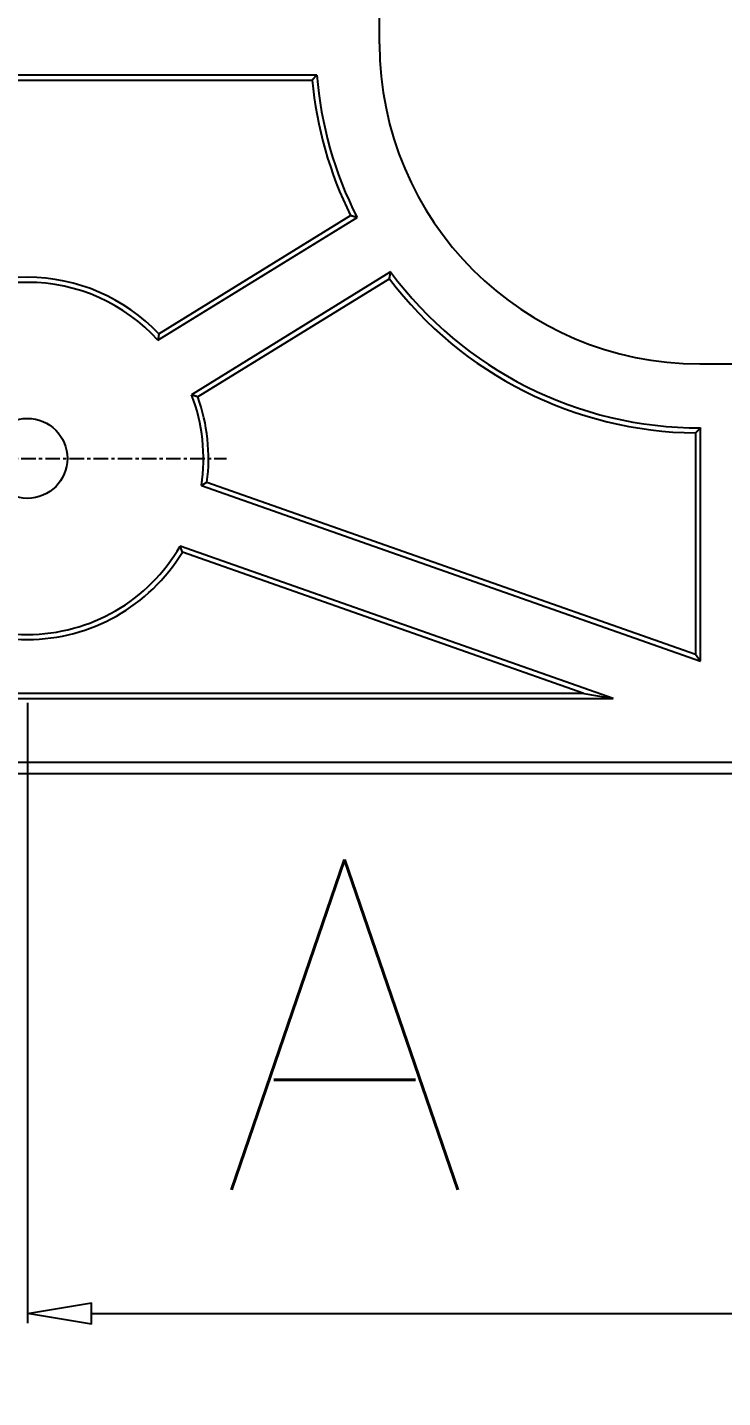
# Model space of a CAD drawing. Extents: x -268 to 907, y 393 to 1224.
# Drawn here: x 249.66 to 271.38, y 615.7 to 658.51 of the extents above; entities that cross this region are included whole.
import ezdxf

# ---------------------------------------------------------------- set-up
doc = ezdxf.new("R2010")
doc.units = 0
doc.header["$LTSCALE"] = 1.21
doc.header["$MEASUREMENT"] = 0
doc.linetypes.add('CENTER', pattern=[0.6, 0.375, -0.075, 0.075, -0.075])
doc.layers.get('0').update_dxf_attribs({"linetype": 'CONTINUOUS'})
doc.layers.get('DEFPOINTS').update_dxf_attribs({"linetype": 'CONTINUOUS'})
doc.layers.add('DIM', color=82, linetype='CONTINUOUS')
doc.styles.get("Standard").update_dxf_attribs({"font": 'txt', "bigfont": 'gbcbig.shx'})
doc.styles.add('TXT', font='txt.shx', dxfattribs={"bigfont": 'gbcbig.shx'})
doc.dimstyles.new('Y3', dxfattribs={"dimtxt": 3, "dimasz": 2, "dimexe": 0.3, "dimexo": 0.3, "dimgap": 0.66, "dimtad": 0, "dimdec": 4, "dimdsep": 46, "dimtxsty": 'Standard', "dimcen": 0, "dimclrd": 3, "dimclre": 3, "dimadec": 0, "dimazin": 0, "dimtfac": 1, "dimtdec": 4, "dimtofl": 0, "dimtmove": 2, "dimatfit": 3, "dimfxl": 0, "dimtolj": 1, "dimarcsym": 0})

# ---------------------------------------------------------------- blocks, each defined once
blk = doc.blocks.new('_CLOSEDBLANK')
at = {"color": 0, "linetype": 'ByBlock'}
for p, q in [((-1, 0.167), (0, 0)), ((-1, 0.167), (-1, -0.167)), ((0, 0), (-1, -0.167))]:
    blk.add_line(p, q, dxfattribs=at)
blk = doc.blocks.new('*D58')
at = {"layer": 'DEFPOINTS', "color": 0}
for p in [(332.664, 638.822), (249.664, 637.705), (249.664, 618.329)]:
    blk.add_point(p, dxfattribs=at)
at = {"layer": 'DIM', "color": 3, "lineweight": -2}
for p, q in [((332.664, 638.522), (332.664, 618.029)), ((249.664, 637.405), (249.664, 618.029)), ((251.664, 618.329), (287.171, 618.329)), ((330.664, 618.329), (295.157, 618.329))]:
    blk.add_line(p, q, dxfattribs=at)
at = {"layer": 'DIM', "color": 3, "lineweight": -2, "xscale": 2, "yscale": 2, "zscale": 2, "rotation": 180}
blk.add_blockref('_CLOSEDBLANK', (249.664, 618.329), dxfattribs=at)
at = {"layer": 'DIM', "color": 3, "lineweight": -2, "xscale": 2, "yscale": 2, "zscale": 2}
blk.add_blockref('_CLOSEDBLANK', (332.664, 618.329), dxfattribs=at)
at = {"layer": 'DIM', "color": 0, "insert": (291.164, 618.329), "char_height": 4, "attachment_point": 5, "style": 'TXT'}
blk.add_mtext('\\A1;83', dxfattribs=at)

msp = doc.modelspace()

# ---------------------------------------------------------------- linework, layer by layer
at = {"color": 7, "linetype": 'Continuous'}
for p, q in [((260.66401, 657.99808), (260.66401, 806.04504)), ((258.70381, 657.02156), (240.62421, 657.02156)), ((240.76826, 656.86434), (258.55977, 656.86434)), ((253.74215, 648.73541), (259.96117, 652.57137)), ((253.76963, 648.93709), (259.75627, 652.62972)), ((261.01113, 650.86914), (254.7921, 647.03318)), ((260.97131, 650.65986), (254.98467, 646.96723)), ((270.66401, 647.99808), (322.71334, 647.99808)), ((270.68868, 638.70981), (270.68868, 645.99811)), ((270.53145, 645.84158), (270.53145, 638.93178)), ((255.27186, 644.29924), (270.53145, 638.93178)), ((255.09774, 644.19382), (270.68868, 638.70981)), ((267.96471, 637.54783), (254.43411, 642.30713)), ((267.0439, 637.70506), (254.50389, 642.11592)), ((270.53145, 638.93178), (270.68868, 638.70981)), ((231.36332, 637.54783), (267.96471, 637.54783)), ((267.0439, 637.70506), (232.28413, 637.70506)), ((267.0439, 637.70506), (267.96471, 637.54783)), ((345.16414, 635.54728), (154.16389, 635.54728)), ((153.81469, 635.19808), (345.51334, 635.19808))]:
    msp.add_line(p, q, dxfattribs=at)
at = {"color": 1, "linetype": 'CENTER'}
msp.add_line((243.44107, 645.04504), (255.88696, 645.04504), dxfattribs=at)
at = {"color": 7}
for points in [[(258.56, 656.864, 0), (258.561, 656.865, 0), (258.561, 656.866, 0), (258.562, 656.867, 0), (258.563, 656.868, 0), (258.564, 656.868, 0), (258.564, 656.869, 0), (258.565, 656.87, 0), (258.566, 656.871, 0), (258.567, 656.872, 0), (258.567, 656.873, 0), (258.568, 656.873, 0), (258.569, 656.874, 0), (258.57, 656.875, 0), (258.57, 656.876, 0), (258.571, 656.877, 0), (258.572, 656.878, 0), (258.573, 656.878, 0), (258.573, 656.879, 0), (258.574, 656.88, 0), (258.575, 656.881, 0), (258.576, 656.882, 0), (258.576, 656.882, 0), (258.577, 656.883, 0), (258.578, 656.884, 0), (258.579, 656.885, 0), (258.579, 656.886, 0), (258.58, 656.887, 0), (258.581, 656.887, 0), (258.582, 656.888, 0), (258.582, 656.889, 0), (258.583, 656.89, 0), (258.584, 656.891, 0), (258.585, 656.892, 0), (258.585, 656.892, 0), (258.586, 656.893, 0), (258.587, 656.894, 0), (258.588, 656.895, 0), (258.588, 656.896, 0), (258.589, 656.897, 0), (258.59, 656.897, 0), (258.591, 656.898, 0), (258.591, 656.899, 0), (258.592, 656.9, 0), (258.593, 656.901, 0), (258.594, 656.901, 0), (258.594, 656.902, 0), (258.595, 656.903, 0), (258.596, 656.904, 0), (258.597, 656.905, 0), (258.597, 656.906, 0), (258.598, 656.906, 0), (258.599, 656.907, 0), (258.6, 656.908, 0), (258.6, 656.909, 0), (258.601, 656.91, 0), (258.602, 656.911, 0), (258.603, 656.911, 0), (258.603, 656.912, 0), (258.604, 656.913, 0), (258.605, 656.914, 0), (258.606, 656.915, 0), (258.606, 656.915, 0), (258.607, 656.916, 0), (258.608, 656.917, 0), (258.609, 656.918, 0), (258.609, 656.919, 0), (258.61, 656.92, 0), (258.611, 656.92, 0), (258.612, 656.921, 0), (258.612, 656.922, 0), (258.613, 656.923, 0), (258.614, 656.924, 0), (258.615, 656.925, 0), (258.615, 656.925, 0), (258.616, 656.926, 0), (258.617, 656.927, 0), (258.618, 656.928, 0), (258.618, 656.929, 0), (258.619, 656.929, 0), (258.62, 656.93, 0), (258.621, 656.931, 0), (258.621, 656.932, 0), (258.622, 656.933, 0), (258.623, 656.934, 0), (258.624, 656.934, 0), (258.625, 656.935, 0), (258.625, 656.936, 0), (258.626, 656.937, 0), (258.627, 656.938, 0), (258.628, 656.939, 0), (258.628, 656.939, 0), (258.629, 656.94, 0), (258.63, 656.941, 0), (258.631, 656.942, 0), (258.631, 656.943, 0), (258.632, 656.943, 0), (258.633, 656.944, 0), (258.634, 656.945, 0), (258.634, 656.946, 0), (258.635, 656.947, 0), (258.636, 656.948, 0), (258.637, 656.948, 0), (258.637, 656.949, 0), (258.638, 656.95, 0), (258.639, 656.951, 0), (258.64, 656.952, 0), (258.64, 656.953, 0), (258.641, 656.953, 0), (258.642, 656.954, 0), (258.643, 656.955, 0), (258.643, 656.956, 0), (258.644, 656.957, 0), (258.645, 656.957, 0), (258.646, 656.958, 0), (258.646, 656.959, 0), (258.647, 656.96, 0), (258.648, 656.961, 0), (258.649, 656.962, 0), (258.649, 656.962, 0), (258.65, 656.963, 0), (258.651, 656.964, 0), (258.652, 656.965, 0), (258.652, 656.966, 0), (258.653, 656.967, 0), (258.654, 656.967, 0), (258.655, 656.968, 0), (258.655, 656.969, 0), (258.656, 656.97, 0), (258.657, 656.971, 0), (258.658, 656.971, 0), (258.658, 656.972, 0), (258.659, 656.973, 0), (258.66, 656.974, 0), (258.661, 656.975, 0), (258.661, 656.976, 0), (258.662, 656.976, 0), (258.663, 656.977, 0), (258.664, 656.978, 0), (258.665, 656.979, 0), (258.665, 656.98, 0), (258.666, 656.98, 0), (258.667, 656.981, 0), (258.668, 656.982, 0), (258.668, 656.983, 0), (258.669, 656.984, 0), (258.67, 656.985, 0), (258.671, 656.985, 0), (258.671, 656.986, 0), (258.672, 656.987, 0), (258.673, 656.988, 0), (258.674, 656.989, 0), (258.674, 656.99, 0), (258.675, 656.99, 0), (258.676, 656.991, 0), (258.677, 656.992, 0), (258.677, 656.993, 0), (258.678, 656.994, 0), (258.679, 656.994, 0), (258.68, 656.995, 0), (258.68, 656.996, 0), (258.681, 656.997, 0), (258.682, 656.998, 0), (258.683, 656.999, 0), (258.683, 656.999, 0), (258.684, 657, 0), (258.685, 657.001, 0), (258.686, 657.002, 0), (258.686, 657.003, 0), (258.687, 657.003, 0), (258.688, 657.004, 0), (258.689, 657.005, 0), (258.689, 657.006, 0), (258.69, 657.007, 0), (258.691, 657.008, 0), (258.692, 657.008, 0), (258.692, 657.009, 0), (258.693, 657.01, 0), (258.694, 657.011, 0), (258.695, 657.012, 0), (258.695, 657.013, 0), (258.696, 657.013, 0), (258.697, 657.014, 0), (258.698, 657.015, 0), (258.699, 657.016, 0), (258.699, 657.017, 0), (258.7, 657.017, 0), (258.701, 657.018, 0), (258.702, 657.019, 0), (258.702, 657.02, 0), (258.703, 657.021, 0), (258.704, 657.022, 0)], [(259.961, 652.571, 0), (259.96, 652.572, 0), (259.959, 652.572, 0), (259.958, 652.572, 0), (259.957, 652.573, 0), (259.956, 652.573, 0), (259.955, 652.573, 0), (259.954, 652.573, 0), (259.953, 652.574, 0), (259.952, 652.574, 0), (259.95, 652.574, 0), (259.949, 652.575, 0), (259.948, 652.575, 0), (259.947, 652.575, 0), (259.946, 652.576, 0), (259.945, 652.576, 0), (259.944, 652.576, 0), (259.943, 652.577, 0), (259.942, 652.577, 0), (259.941, 652.577, 0), (259.94, 652.577, 0), (259.939, 652.578, 0), (259.938, 652.578, 0), (259.936, 652.578, 0), (259.935, 652.579, 0), (259.934, 652.579, 0), (259.933, 652.579, 0), (259.932, 652.58, 0), (259.931, 652.58, 0), (259.93, 652.58, 0), (259.929, 652.58, 0), (259.928, 652.581, 0), (259.927, 652.581, 0), (259.926, 652.581, 0), (259.925, 652.582, 0), (259.924, 652.582, 0), (259.923, 652.582, 0), (259.921, 652.583, 0), (259.92, 652.583, 0), (259.919, 652.583, 0), (259.918, 652.583, 0), (259.917, 652.584, 0), (259.916, 652.584, 0), (259.915, 652.584, 0), (259.914, 652.585, 0), (259.913, 652.585, 0), (259.912, 652.585, 0), (259.911, 652.586, 0), (259.91, 652.586, 0), (259.909, 652.586, 0), (259.907, 652.587, 0), (259.906, 652.587, 0), (259.905, 652.587, 0), (259.904, 652.587, 0), (259.903, 652.588, 0), (259.902, 652.588, 0), (259.901, 652.588, 0), (259.9, 652.589, 0), (259.899, 652.589, 0), (259.898, 652.589, 0), (259.897, 652.59, 0), (259.896, 652.59, 0), (259.895, 652.59, 0), (259.894, 652.59, 0), (259.892, 652.591, 0), (259.891, 652.591, 0), (259.89, 652.591, 0), (259.889, 652.592, 0), (259.888, 652.592, 0), (259.887, 652.592, 0), (259.886, 652.593, 0), (259.885, 652.593, 0), (259.884, 652.593, 0), (259.883, 652.594, 0), (259.882, 652.594, 0), (259.881, 652.594, 0), (259.88, 652.594, 0), (259.879, 652.595, 0), (259.877, 652.595, 0), (259.876, 652.595, 0), (259.875, 652.596, 0), (259.874, 652.596, 0), (259.873, 652.596, 0), (259.872, 652.597, 0), (259.871, 652.597, 0), (259.87, 652.597, 0), (259.869, 652.597, 0), (259.868, 652.598, 0), (259.867, 652.598, 0), (259.866, 652.598, 0), (259.865, 652.599, 0), (259.864, 652.599, 0), (259.862, 652.599, 0), (259.861, 652.6, 0), (259.86, 652.6, 0), (259.859, 652.6, 0), (259.858, 652.601, 0), (259.857, 652.601, 0), (259.856, 652.601, 0), (259.855, 652.601, 0), (259.854, 652.602, 0), (259.853, 652.602, 0), (259.852, 652.602, 0), (259.851, 652.603, 0), (259.85, 652.603, 0), (259.848, 652.603, 0), (259.847, 652.604, 0), (259.846, 652.604, 0), (259.845, 652.604, 0), (259.844, 652.605, 0), (259.843, 652.605, 0), (259.842, 652.605, 0), (259.841, 652.605, 0), (259.84, 652.606, 0), (259.839, 652.606, 0), (259.838, 652.606, 0), (259.837, 652.607, 0), (259.836, 652.607, 0), (259.835, 652.607, 0), (259.833, 652.608, 0), (259.832, 652.608, 0), (259.831, 652.608, 0), (259.83, 652.609, 0), (259.829, 652.609, 0), (259.828, 652.609, 0), (259.827, 652.609, 0), (259.826, 652.61, 0), (259.825, 652.61, 0), (259.824, 652.61, 0), (259.823, 652.611, 0), (259.822, 652.611, 0), (259.821, 652.611, 0), (259.82, 652.612, 0), (259.818, 652.612, 0), (259.817, 652.612, 0), (259.816, 652.612, 0), (259.815, 652.613, 0), (259.814, 652.613, 0), (259.813, 652.613, 0), (259.812, 652.614, 0), (259.811, 652.614, 0), (259.81, 652.614, 0), (259.809, 652.615, 0), (259.808, 652.615, 0), (259.807, 652.615, 0), (259.806, 652.616, 0), (259.805, 652.616, 0), (259.803, 652.616, 0), (259.802, 652.616, 0), (259.801, 652.617, 0), (259.8, 652.617, 0), (259.799, 652.617, 0), (259.798, 652.618, 0), (259.797, 652.618, 0), (259.796, 652.618, 0), (259.795, 652.619, 0), (259.794, 652.619, 0), (259.793, 652.619, 0), (259.792, 652.62, 0), (259.791, 652.62, 0), (259.79, 652.62, 0), (259.788, 652.62, 0), (259.787, 652.621, 0), (259.786, 652.621, 0), (259.785, 652.621, 0), (259.784, 652.622, 0), (259.783, 652.622, 0), (259.782, 652.622, 0), (259.781, 652.623, 0), (259.78, 652.623, 0), (259.779, 652.623, 0), (259.778, 652.624, 0), (259.777, 652.624, 0), (259.776, 652.624, 0), (259.774, 652.624, 0), (259.773, 652.625, 0), (259.772, 652.625, 0), (259.771, 652.625, 0), (259.77, 652.626, 0), (259.769, 652.626, 0), (259.768, 652.626, 0), (259.767, 652.627, 0), (259.766, 652.627, 0), (259.765, 652.627, 0), (259.764, 652.628, 0), (259.763, 652.628, 0), (259.762, 652.628, 0), (259.761, 652.628, 0), (259.759, 652.629, 0), (259.758, 652.629, 0), (259.757, 652.629, 0), (259.756, 652.63, 0)], [(260.971, 650.66, 0), (260.972, 650.661, 0), (260.972, 650.662, 0), (260.972, 650.663, 0), (260.972, 650.664, 0), (260.972, 650.665, 0), (260.973, 650.666, 0), (260.973, 650.668, 0), (260.973, 650.669, 0), (260.973, 650.67, 0), (260.973, 650.671, 0), (260.974, 650.672, 0), (260.974, 650.673, 0), (260.974, 650.674, 0), (260.974, 650.675, 0), (260.974, 650.676, 0), (260.975, 650.677, 0), (260.975, 650.678, 0), (260.975, 650.68, 0), (260.975, 650.681, 0), (260.975, 650.682, 0), (260.976, 650.683, 0), (260.976, 650.684, 0), (260.976, 650.685, 0), (260.976, 650.686, 0), (260.976, 650.687, 0), (260.977, 650.688, 0), (260.977, 650.689, 0), (260.977, 650.691, 0), (260.977, 650.692, 0), (260.977, 650.693, 0), (260.978, 650.694, 0), (260.978, 650.695, 0), (260.978, 650.696, 0), (260.978, 650.697, 0), (260.979, 650.698, 0), (260.979, 650.699, 0), (260.979, 650.7, 0), (260.979, 650.702, 0), (260.979, 650.703, 0), (260.98, 650.704, 0), (260.98, 650.705, 0), (260.98, 650.706, 0), (260.98, 650.707, 0), (260.98, 650.708, 0), (260.981, 650.709, 0), (260.981, 650.71, 0), (260.981, 650.711, 0), (260.981, 650.712, 0), (260.981, 650.714, 0), (260.982, 650.715, 0), (260.982, 650.716, 0), (260.982, 650.717, 0), (260.982, 650.718, 0), (260.982, 650.719, 0), (260.983, 650.72, 0), (260.983, 650.721, 0), (260.983, 650.722, 0), (260.983, 650.723, 0), (260.983, 650.725, 0), (260.984, 650.726, 0), (260.984, 650.727, 0), (260.984, 650.728, 0), (260.984, 650.729, 0), (260.985, 650.73, 0), (260.985, 650.731, 0), (260.985, 650.732, 0), (260.985, 650.733, 0), (260.985, 650.734, 0), (260.986, 650.735, 0), (260.986, 650.737, 0), (260.986, 650.738, 0), (260.986, 650.739, 0), (260.986, 650.74, 0), (260.987, 650.741, 0), (260.987, 650.742, 0), (260.987, 650.743, 0), (260.987, 650.744, 0), (260.987, 650.745, 0), (260.988, 650.746, 0), (260.988, 650.748, 0), (260.988, 650.749, 0), (260.988, 650.75, 0), (260.988, 650.751, 0), (260.989, 650.752, 0), (260.989, 650.753, 0), (260.989, 650.754, 0), (260.989, 650.755, 0), (260.989, 650.756, 0), (260.99, 650.757, 0), (260.99, 650.759, 0), (260.99, 650.76, 0), (260.99, 650.761, 0), (260.991, 650.762, 0), (260.991, 650.763, 0), (260.991, 650.764, 0), (260.991, 650.765, 0), (260.991, 650.766, 0), (260.992, 650.767, 0), (260.992, 650.768, 0), (260.992, 650.769, 0), (260.992, 650.771, 0), (260.992, 650.772, 0), (260.993, 650.773, 0), (260.993, 650.774, 0), (260.993, 650.775, 0), (260.993, 650.776, 0), (260.993, 650.777, 0), (260.994, 650.778, 0), (260.994, 650.779, 0), (260.994, 650.78, 0), (260.994, 650.782, 0), (260.995, 650.783, 0), (260.995, 650.784, 0), (260.995, 650.785, 0), (260.995, 650.786, 0), (260.995, 650.787, 0), (260.996, 650.788, 0), (260.996, 650.789, 0), (260.996, 650.79, 0), (260.996, 650.791, 0), (260.996, 650.792, 0), (260.997, 650.794, 0), (260.997, 650.795, 0), (260.997, 650.796, 0), (260.997, 650.797, 0), (260.997, 650.798, 0), (260.998, 650.799, 0), (260.998, 650.8, 0), (260.998, 650.801, 0), (260.998, 650.802, 0), (260.998, 650.803, 0), (260.999, 650.805, 0), (260.999, 650.806, 0), (260.999, 650.807, 0), (260.999, 650.808, 0), (261, 650.809, 0), (261, 650.81, 0), (261, 650.811, 0), (261, 650.812, 0), (261, 650.813, 0), (261.001, 650.814, 0), (261.001, 650.815, 0), (261.001, 650.817, 0), (261.001, 650.818, 0), (261.001, 650.819, 0), (261.002, 650.82, 0), (261.002, 650.821, 0), (261.002, 650.822, 0), (261.002, 650.823, 0), (261.002, 650.824, 0), (261.003, 650.825, 0), (261.003, 650.826, 0), (261.003, 650.828, 0), (261.003, 650.829, 0), (261.004, 650.83, 0), (261.004, 650.831, 0), (261.004, 650.832, 0), (261.004, 650.833, 0), (261.004, 650.834, 0), (261.005, 650.835, 0), (261.005, 650.836, 0), (261.005, 650.837, 0), (261.005, 650.838, 0), (261.005, 650.84, 0), (261.006, 650.841, 0), (261.006, 650.842, 0), (261.006, 650.843, 0), (261.006, 650.844, 0), (261.006, 650.845, 0), (261.007, 650.846, 0), (261.007, 650.847, 0), (261.007, 650.848, 0), (261.007, 650.849, 0), (261.008, 650.851, 0), (261.008, 650.852, 0), (261.008, 650.853, 0), (261.008, 650.854, 0), (261.008, 650.855, 0), (261.009, 650.856, 0), (261.009, 650.857, 0), (261.009, 650.858, 0), (261.009, 650.859, 0), (261.009, 650.86, 0), (261.01, 650.861, 0), (261.01, 650.863, 0), (261.01, 650.864, 0), (261.01, 650.865, 0), (261.01, 650.866, 0), (261.011, 650.867, 0), (261.011, 650.868, 0), (261.011, 650.869, 0)], [(253.77, 648.937, 0), (253.769, 648.936, 0), (253.769, 648.935, 0), (253.769, 648.934, 0), (253.769, 648.933, 0), (253.769, 648.932, 0), (253.769, 648.931, 0), (253.769, 648.93, 0), (253.769, 648.929, 0), (253.768, 648.928, 0), (253.768, 648.927, 0), (253.768, 648.925, 0), (253.768, 648.924, 0), (253.768, 648.923, 0), (253.768, 648.922, 0), (253.768, 648.921, 0), (253.767, 648.92, 0), (253.767, 648.919, 0), (253.767, 648.918, 0), (253.767, 648.917, 0), (253.767, 648.916, 0), (253.767, 648.915, 0), (253.767, 648.914, 0), (253.766, 648.913, 0), (253.766, 648.912, 0), (253.766, 648.911, 0), (253.766, 648.91, 0), (253.766, 648.909, 0), (253.766, 648.908, 0), (253.766, 648.906, 0), (253.765, 648.905, 0), (253.765, 648.904, 0), (253.765, 648.903, 0), (253.765, 648.902, 0), (253.765, 648.901, 0), (253.765, 648.9, 0), (253.765, 648.899, 0), (253.764, 648.898, 0), (253.764, 648.897, 0), (253.764, 648.896, 0), (253.764, 648.895, 0), (253.764, 648.894, 0), (253.764, 648.893, 0), (253.764, 648.892, 0), (253.764, 648.891, 0), (253.763, 648.89, 0), (253.763, 648.888, 0), (253.763, 648.887, 0), (253.763, 648.886, 0), (253.763, 648.885, 0), (253.763, 648.884, 0), (253.763, 648.883, 0), (253.762, 648.882, 0), (253.762, 648.881, 0), (253.762, 648.88, 0), (253.762, 648.879, 0), (253.762, 648.878, 0), (253.762, 648.877, 0), (253.762, 648.876, 0), (253.761, 648.875, 0), (253.761, 648.874, 0), (253.761, 648.873, 0), (253.761, 648.872, 0), (253.761, 648.871, 0), (253.761, 648.869, 0), (253.761, 648.868, 0), (253.76, 648.867, 0), (253.76, 648.866, 0), (253.76, 648.865, 0), (253.76, 648.864, 0), (253.76, 648.863, 0), (253.76, 648.862, 0), (253.76, 648.861, 0), (253.759, 648.86, 0), (253.759, 648.859, 0), (253.759, 648.858, 0), (253.759, 648.857, 0), (253.759, 648.856, 0), (253.759, 648.855, 0), (253.759, 648.854, 0), (253.758, 648.853, 0), (253.758, 648.852, 0), (253.758, 648.85, 0), (253.758, 648.849, 0), (253.758, 648.848, 0), (253.758, 648.847, 0), (253.758, 648.846, 0), (253.757, 648.845, 0), (253.757, 648.844, 0), (253.757, 648.843, 0), (253.757, 648.842, 0), (253.757, 648.841, 0), (253.757, 648.84, 0), (253.757, 648.839, 0), (253.756, 648.838, 0), (253.756, 648.837, 0), (253.756, 648.836, 0), (253.756, 648.835, 0), (253.756, 648.834, 0), (253.756, 648.833, 0), (253.756, 648.831, 0), (253.755, 648.83, 0), (253.755, 648.829, 0), (253.755, 648.828, 0), (253.755, 648.827, 0), (253.755, 648.826, 0), (253.755, 648.825, 0), (253.755, 648.824, 0), (253.754, 648.823, 0), (253.754, 648.822, 0), (253.754, 648.821, 0), (253.754, 648.82, 0), (253.754, 648.819, 0), (253.754, 648.818, 0), (253.754, 648.817, 0), (253.753, 648.816, 0), (253.753, 648.815, 0), (253.753, 648.814, 0), (253.753, 648.812, 0), (253.753, 648.811, 0), (253.753, 648.81, 0), (253.752, 648.809, 0), (253.752, 648.808, 0), (253.752, 648.807, 0), (253.752, 648.806, 0), (253.752, 648.805, 0), (253.752, 648.804, 0), (253.752, 648.803, 0), (253.751, 648.802, 0), (253.751, 648.801, 0), (253.751, 648.8, 0), (253.751, 648.799, 0), (253.751, 648.798, 0), (253.751, 648.797, 0), (253.751, 648.796, 0), (253.75, 648.795, 0), (253.75, 648.793, 0), (253.75, 648.792, 0), (253.75, 648.791, 0), (253.75, 648.79, 0), (253.75, 648.789, 0), (253.75, 648.788, 0), (253.749, 648.787, 0), (253.749, 648.786, 0), (253.749, 648.785, 0), (253.749, 648.784, 0), (253.749, 648.783, 0), (253.749, 648.782, 0), (253.749, 648.781, 0), (253.748, 648.78, 0), (253.748, 648.779, 0), (253.748, 648.778, 0), (253.748, 648.777, 0), (253.748, 648.776, 0), (253.748, 648.774, 0), (253.747, 648.773, 0), (253.747, 648.772, 0), (253.747, 648.771, 0), (253.747, 648.77, 0), (253.747, 648.769, 0), (253.747, 648.768, 0), (253.747, 648.767, 0), (253.746, 648.766, 0), (253.746, 648.765, 0), (253.746, 648.764, 0), (253.746, 648.763, 0), (253.746, 648.762, 0), (253.746, 648.761, 0), (253.746, 648.76, 0), (253.745, 648.759, 0), (253.745, 648.758, 0), (253.745, 648.757, 0), (253.745, 648.755, 0), (253.745, 648.754, 0), (253.745, 648.753, 0), (253.745, 648.752, 0), (253.744, 648.751, 0), (253.744, 648.75, 0), (253.744, 648.749, 0), (253.744, 648.748, 0), (253.744, 648.747, 0), (253.744, 648.746, 0), (253.743, 648.745, 0), (253.743, 648.744, 0), (253.743, 648.743, 0), (253.743, 648.742, 0), (253.743, 648.741, 0), (253.743, 648.74, 0), (253.743, 648.739, 0), (253.742, 648.738, 0), (253.742, 648.736, 0), (253.742, 648.735, 0)], [(254.985, 646.967, 0), (254.984, 646.968, 0), (254.983, 646.968, 0), (254.982, 646.968, 0), (254.981, 646.969, 0), (254.98, 646.969, 0), (254.979, 646.969, 0), (254.978, 646.97, 0), (254.977, 646.97, 0), (254.976, 646.97, 0), (254.975, 646.971, 0), (254.974, 646.971, 0), (254.973, 646.971, 0), (254.972, 646.972, 0), (254.971, 646.972, 0), (254.97, 646.972, 0), (254.969, 646.973, 0), (254.968, 646.973, 0), (254.967, 646.974, 0), (254.966, 646.974, 0), (254.965, 646.974, 0), (254.964, 646.975, 0), (254.963, 646.975, 0), (254.962, 646.975, 0), (254.961, 646.976, 0), (254.96, 646.976, 0), (254.958, 646.976, 0), (254.957, 646.977, 0), (254.956, 646.977, 0), (254.955, 646.977, 0), (254.954, 646.978, 0), (254.953, 646.978, 0), (254.952, 646.978, 0), (254.951, 646.979, 0), (254.95, 646.979, 0), (254.949, 646.979, 0), (254.948, 646.98, 0), (254.947, 646.98, 0), (254.946, 646.981, 0), (254.945, 646.981, 0), (254.944, 646.981, 0), (254.943, 646.982, 0), (254.942, 646.982, 0), (254.941, 646.982, 0), (254.94, 646.983, 0), (254.939, 646.983, 0), (254.938, 646.983, 0), (254.937, 646.984, 0), (254.936, 646.984, 0), (254.935, 646.984, 0), (254.934, 646.985, 0), (254.933, 646.985, 0), (254.932, 646.985, 0), (254.931, 646.986, 0), (254.93, 646.986, 0), (254.929, 646.986, 0), (254.928, 646.987, 0), (254.927, 646.987, 0), (254.926, 646.987, 0), (254.925, 646.988, 0), (254.924, 646.988, 0), (254.923, 646.989, 0), (254.922, 646.989, 0), (254.921, 646.989, 0), (254.92, 646.99, 0), (254.919, 646.99, 0), (254.918, 646.99, 0), (254.917, 646.991, 0), (254.916, 646.991, 0), (254.915, 646.991, 0), (254.914, 646.992, 0), (254.913, 646.992, 0), (254.912, 646.992, 0), (254.911, 646.993, 0), (254.91, 646.993, 0), (254.909, 646.993, 0), (254.908, 646.994, 0), (254.907, 646.994, 0), (254.906, 646.994, 0), (254.905, 646.995, 0), (254.904, 646.995, 0), (254.903, 646.995, 0), (254.902, 646.996, 0), (254.901, 646.996, 0), (254.9, 646.997, 0), (254.899, 646.997, 0), (254.898, 646.997, 0), (254.897, 646.998, 0), (254.896, 646.998, 0), (254.895, 646.998, 0), (254.894, 646.999, 0), (254.893, 646.999, 0), (254.892, 646.999, 0), (254.891, 647, 0), (254.89, 647, 0), (254.889, 647, 0), (254.888, 647.001, 0), (254.887, 647.001, 0), (254.886, 647.001, 0), (254.885, 647.002, 0), (254.884, 647.002, 0), (254.883, 647.002, 0), (254.882, 647.003, 0), (254.881, 647.003, 0), (254.88, 647.003, 0), (254.879, 647.004, 0), (254.878, 647.004, 0), (254.877, 647.004, 0), (254.876, 647.005, 0), (254.875, 647.005, 0), (254.874, 647.005, 0), (254.873, 647.006, 0), (254.872, 647.006, 0), (254.871, 647.007, 0), (254.87, 647.007, 0), (254.869, 647.007, 0), (254.868, 647.008, 0), (254.867, 647.008, 0), (254.866, 647.008, 0), (254.865, 647.009, 0), (254.864, 647.009, 0), (254.863, 647.009, 0), (254.862, 647.01, 0), (254.861, 647.01, 0), (254.86, 647.01, 0), (254.859, 647.011, 0), (254.858, 647.011, 0), (254.857, 647.011, 0), (254.856, 647.012, 0), (254.855, 647.012, 0), (254.854, 647.012, 0), (254.853, 647.013, 0), (254.852, 647.013, 0), (254.851, 647.013, 0), (254.85, 647.014, 0), (254.849, 647.014, 0), (254.848, 647.014, 0), (254.847, 647.015, 0), (254.846, 647.015, 0), (254.845, 647.015, 0), (254.844, 647.016, 0), (254.843, 647.016, 0), (254.842, 647.016, 0), (254.841, 647.017, 0), (254.84, 647.017, 0), (254.839, 647.017, 0), (254.838, 647.018, 0), (254.837, 647.018, 0), (254.836, 647.019, 0), (254.835, 647.019, 0), (254.834, 647.019, 0), (254.832, 647.02, 0), (254.831, 647.02, 0), (254.83, 647.02, 0), (254.829, 647.021, 0), (254.828, 647.021, 0), (254.827, 647.021, 0), (254.826, 647.022, 0), (254.825, 647.022, 0), (254.824, 647.022, 0), (254.823, 647.023, 0), (254.822, 647.023, 0), (254.821, 647.023, 0), (254.82, 647.024, 0), (254.819, 647.024, 0), (254.818, 647.024, 0), (254.817, 647.025, 0), (254.816, 647.025, 0), (254.815, 647.025, 0), (254.814, 647.026, 0), (254.813, 647.026, 0), (254.812, 647.026, 0), (254.811, 647.027, 0), (254.81, 647.027, 0), (254.809, 647.027, 0), (254.808, 647.028, 0), (254.807, 647.028, 0), (254.806, 647.028, 0), (254.805, 647.029, 0), (254.804, 647.029, 0), (254.803, 647.029, 0), (254.802, 647.03, 0), (254.801, 647.03, 0), (254.8, 647.03, 0), (254.799, 647.031, 0), (254.798, 647.031, 0), (254.797, 647.031, 0), (254.796, 647.032, 0), (254.795, 647.032, 0), (254.794, 647.032, 0), (254.793, 647.033, 0), (254.792, 647.033, 0)], [(270.689, 645.998, 0), (270.688, 645.997, 0), (270.687, 645.996, 0), (270.686, 645.996, 0), (270.685, 645.995, 0), (270.685, 645.994, 0), (270.684, 645.993, 0), (270.683, 645.992, 0), (270.682, 645.992, 0), (270.681, 645.991, 0), (270.68, 645.99, 0), (270.68, 645.989, 0), (270.679, 645.988, 0), (270.678, 645.987, 0), (270.677, 645.987, 0), (270.676, 645.986, 0), (270.676, 645.985, 0), (270.675, 645.984, 0), (270.674, 645.983, 0), (270.673, 645.982, 0), (270.672, 645.982, 0), (270.671, 645.981, 0), (270.671, 645.98, 0), (270.67, 645.979, 0), (270.669, 645.978, 0), (270.668, 645.978, 0), (270.667, 645.977, 0), (270.667, 645.976, 0), (270.666, 645.975, 0), (270.665, 645.974, 0), (270.664, 645.973, 0), (270.663, 645.973, 0), (270.662, 645.972, 0), (270.662, 645.971, 0), (270.661, 645.97, 0), (270.66, 645.969, 0), (270.659, 645.969, 0), (270.658, 645.968, 0), (270.657, 645.967, 0), (270.657, 645.966, 0), (270.656, 645.965, 0), (270.655, 645.964, 0), (270.654, 645.964, 0), (270.653, 645.963, 0), (270.653, 645.962, 0), (270.652, 645.961, 0), (270.651, 645.96, 0), (270.65, 645.959, 0), (270.649, 645.959, 0), (270.648, 645.958, 0), (270.648, 645.957, 0), (270.647, 645.956, 0), (270.646, 645.955, 0), (270.645, 645.955, 0), (270.644, 645.954, 0), (270.644, 645.953, 0), (270.643, 645.952, 0), (270.642, 645.951, 0), (270.641, 645.95, 0), (270.64, 645.95, 0), (270.639, 645.949, 0), (270.639, 645.948, 0), (270.638, 645.947, 0), (270.637, 645.946, 0), (270.636, 645.946, 0), (270.635, 645.945, 0), (270.634, 645.944, 0), (270.634, 645.943, 0), (270.633, 645.942, 0), (270.632, 645.941, 0), (270.631, 645.941, 0), (270.63, 645.94, 0), (270.63, 645.939, 0), (270.629, 645.938, 0), (270.628, 645.937, 0), (270.627, 645.937, 0), (270.626, 645.936, 0), (270.625, 645.935, 0), (270.625, 645.934, 0), (270.624, 645.933, 0), (270.623, 645.932, 0), (270.622, 645.932, 0), (270.621, 645.931, 0), (270.62, 645.93, 0), (270.62, 645.929, 0), (270.619, 645.928, 0), (270.618, 645.928, 0), (270.617, 645.927, 0), (270.616, 645.926, 0), (270.616, 645.925, 0), (270.615, 645.924, 0), (270.614, 645.923, 0), (270.613, 645.923, 0), (270.612, 645.922, 0), (270.611, 645.921, 0), (270.611, 645.92, 0), (270.61, 645.919, 0), (270.609, 645.918, 0), (270.608, 645.918, 0), (270.607, 645.917, 0), (270.606, 645.916, 0), (270.606, 645.915, 0), (270.605, 645.914, 0), (270.604, 645.914, 0), (270.603, 645.913, 0), (270.602, 645.912, 0), (270.602, 645.911, 0), (270.601, 645.91, 0), (270.6, 645.909, 0), (270.599, 645.909, 0), (270.598, 645.908, 0), (270.597, 645.907, 0), (270.597, 645.906, 0), (270.596, 645.905, 0), (270.595, 645.905, 0), (270.594, 645.904, 0), (270.593, 645.903, 0), (270.592, 645.902, 0), (270.592, 645.901, 0), (270.591, 645.9, 0), (270.59, 645.9, 0), (270.589, 645.899, 0), (270.588, 645.898, 0), (270.588, 645.897, 0), (270.587, 645.896, 0), (270.586, 645.896, 0), (270.585, 645.895, 0), (270.584, 645.894, 0), (270.583, 645.893, 0), (270.583, 645.892, 0), (270.582, 645.891, 0), (270.581, 645.891, 0), (270.58, 645.89, 0), (270.579, 645.889, 0), (270.578, 645.888, 0), (270.578, 645.887, 0), (270.577, 645.887, 0), (270.576, 645.886, 0), (270.575, 645.885, 0), (270.574, 645.884, 0), (270.574, 645.883, 0), (270.573, 645.882, 0), (270.572, 645.882, 0), (270.571, 645.881, 0), (270.57, 645.88, 0), (270.569, 645.879, 0), (270.569, 645.878, 0), (270.568, 645.878, 0), (270.567, 645.877, 0), (270.566, 645.876, 0), (270.565, 645.875, 0), (270.564, 645.874, 0), (270.564, 645.873, 0), (270.563, 645.873, 0), (270.562, 645.872, 0), (270.561, 645.871, 0), (270.56, 645.87, 0), (270.56, 645.869, 0), (270.559, 645.869, 0), (270.558, 645.868, 0), (270.557, 645.867, 0), (270.556, 645.866, 0), (270.555, 645.865, 0), (270.555, 645.864, 0), (270.554, 645.864, 0), (270.553, 645.863, 0), (270.552, 645.862, 0), (270.551, 645.861, 0), (270.55, 645.86, 0), (270.55, 645.86, 0), (270.549, 645.859, 0), (270.548, 645.858, 0), (270.547, 645.857, 0), (270.546, 645.856, 0), (270.545, 645.855, 0), (270.545, 645.855, 0), (270.544, 645.854, 0), (270.543, 645.853, 0), (270.542, 645.852, 0), (270.541, 645.851, 0), (270.541, 645.851, 0), (270.54, 645.85, 0), (270.539, 645.849, 0), (270.538, 645.848, 0), (270.537, 645.847, 0), (270.536, 645.846, 0), (270.536, 645.846, 0), (270.535, 645.845, 0), (270.534, 645.844, 0), (270.533, 645.843, 0), (270.532, 645.842, 0), (270.531, 645.842, 0)], [(255.272, 644.299, 0), (255.271, 644.299, 0), (255.27, 644.298, 0), (255.269, 644.298, 0), (255.268, 644.297, 0), (255.267, 644.296, 0), (255.266, 644.296, 0), (255.265, 644.295, 0), (255.265, 644.295, 0), (255.264, 644.294, 0), (255.263, 644.294, 0), (255.262, 644.293, 0), (255.261, 644.293, 0), (255.26, 644.292, 0), (255.259, 644.291, 0), (255.258, 644.291, 0), (255.257, 644.29, 0), (255.256, 644.29, 0), (255.255, 644.289, 0), (255.255, 644.289, 0), (255.254, 644.288, 0), (255.253, 644.288, 0), (255.252, 644.287, 0), (255.251, 644.286, 0), (255.25, 644.286, 0), (255.249, 644.285, 0), (255.248, 644.285, 0), (255.247, 644.284, 0), (255.246, 644.284, 0), (255.245, 644.283, 0), (255.245, 644.283, 0), (255.244, 644.282, 0), (255.243, 644.281, 0), (255.242, 644.281, 0), (255.241, 644.28, 0), (255.24, 644.28, 0), (255.239, 644.279, 0), (255.238, 644.279, 0), (255.237, 644.278, 0), (255.236, 644.278, 0), (255.235, 644.277, 0), (255.235, 644.276, 0), (255.234, 644.276, 0), (255.233, 644.275, 0), (255.232, 644.275, 0), (255.231, 644.274, 0), (255.23, 644.274, 0), (255.229, 644.273, 0), (255.228, 644.273, 0), (255.227, 644.272, 0), (255.226, 644.271, 0), (255.225, 644.271, 0), (255.225, 644.27, 0), (255.224, 644.27, 0), (255.223, 644.269, 0), (255.222, 644.269, 0), (255.221, 644.268, 0), (255.22, 644.268, 0), (255.219, 644.267, 0), (255.218, 644.266, 0), (255.217, 644.266, 0), (255.216, 644.265, 0), (255.215, 644.265, 0), (255.215, 644.264, 0), (255.214, 644.264, 0), (255.213, 644.263, 0), (255.212, 644.263, 0), (255.211, 644.262, 0), (255.21, 644.261, 0), (255.209, 644.261, 0), (255.208, 644.26, 0), (255.207, 644.26, 0), (255.206, 644.259, 0), (255.205, 644.259, 0), (255.205, 644.258, 0), (255.204, 644.258, 0), (255.203, 644.257, 0), (255.202, 644.256, 0), (255.201, 644.256, 0), (255.2, 644.255, 0), (255.199, 644.255, 0), (255.198, 644.254, 0), (255.197, 644.254, 0), (255.196, 644.253, 0), (255.195, 644.253, 0), (255.195, 644.252, 0), (255.194, 644.252, 0), (255.193, 644.251, 0), (255.192, 644.25, 0), (255.191, 644.25, 0), (255.19, 644.249, 0), (255.189, 644.249, 0), (255.188, 644.248, 0), (255.187, 644.248, 0), (255.186, 644.247, 0), (255.185, 644.247, 0), (255.185, 644.246, 0), (255.184, 644.245, 0), (255.183, 644.245, 0), (255.182, 644.244, 0), (255.181, 644.244, 0), (255.18, 644.243, 0), (255.179, 644.243, 0), (255.178, 644.242, 0), (255.177, 644.242, 0), (255.176, 644.241, 0), (255.175, 644.24, 0), (255.174, 644.24, 0), (255.174, 644.239, 0), (255.173, 644.239, 0), (255.172, 644.238, 0), (255.171, 644.238, 0), (255.17, 644.237, 0), (255.169, 644.237, 0), (255.168, 644.236, 0), (255.167, 644.236, 0), (255.166, 644.235, 0), (255.165, 644.234, 0), (255.164, 644.234, 0), (255.164, 644.233, 0), (255.163, 644.233, 0), (255.162, 644.232, 0), (255.161, 644.232, 0), (255.16, 644.231, 0), (255.159, 644.231, 0), (255.158, 644.23, 0), (255.157, 644.229, 0), (255.156, 644.229, 0), (255.155, 644.228, 0), (255.154, 644.228, 0), (255.153, 644.227, 0), (255.153, 644.227, 0), (255.152, 644.226, 0), (255.151, 644.226, 0), (255.15, 644.225, 0), (255.149, 644.225, 0), (255.148, 644.224, 0), (255.147, 644.223, 0), (255.146, 644.223, 0), (255.145, 644.222, 0), (255.144, 644.222, 0), (255.143, 644.221, 0), (255.143, 644.221, 0), (255.142, 644.22, 0), (255.141, 644.22, 0), (255.14, 644.219, 0), (255.139, 644.218, 0), (255.138, 644.218, 0), (255.137, 644.217, 0), (255.136, 644.217, 0), (255.135, 644.216, 0), (255.134, 644.216, 0), (255.133, 644.215, 0), (255.132, 644.215, 0), (255.132, 644.214, 0), (255.131, 644.214, 0), (255.13, 644.213, 0), (255.129, 644.212, 0), (255.128, 644.212, 0), (255.127, 644.211, 0), (255.126, 644.211, 0), (255.125, 644.21, 0), (255.124, 644.21, 0), (255.123, 644.209, 0), (255.122, 644.209, 0), (255.122, 644.208, 0), (255.121, 644.208, 0), (255.12, 644.207, 0), (255.119, 644.206, 0), (255.118, 644.206, 0), (255.117, 644.205, 0), (255.116, 644.205, 0), (255.115, 644.204, 0), (255.114, 644.204, 0), (255.113, 644.203, 0), (255.112, 644.203, 0), (255.111, 644.202, 0), (255.111, 644.201, 0), (255.11, 644.201, 0), (255.109, 644.2, 0), (255.108, 644.2, 0), (255.107, 644.199, 0), (255.106, 644.199, 0), (255.105, 644.198, 0), (255.104, 644.198, 0), (255.103, 644.197, 0), (255.102, 644.197, 0), (255.101, 644.196, 0), (255.1, 644.195, 0), (255.1, 644.195, 0), (255.099, 644.194, 0), (255.098, 644.194, 0)], [(254.504, 642.116, 0), (254.504, 642.117, 0), (254.503, 642.118, 0), (254.503, 642.119, 0), (254.502, 642.12, 0), (254.502, 642.121, 0), (254.502, 642.122, 0), (254.501, 642.123, 0), (254.501, 642.124, 0), (254.501, 642.125, 0), (254.5, 642.126, 0), (254.5, 642.127, 0), (254.5, 642.128, 0), (254.499, 642.129, 0), (254.499, 642.13, 0), (254.498, 642.131, 0), (254.498, 642.132, 0), (254.498, 642.133, 0), (254.497, 642.134, 0), (254.497, 642.135, 0), (254.497, 642.136, 0), (254.496, 642.137, 0), (254.496, 642.138, 0), (254.496, 642.139, 0), (254.495, 642.14, 0), (254.495, 642.141, 0), (254.495, 642.142, 0), (254.494, 642.143, 0), (254.494, 642.144, 0), (254.493, 642.145, 0), (254.493, 642.146, 0), (254.493, 642.147, 0), (254.492, 642.148, 0), (254.492, 642.149, 0), (254.492, 642.15, 0), (254.491, 642.151, 0), (254.491, 642.152, 0), (254.491, 642.153, 0), (254.49, 642.154, 0), (254.49, 642.155, 0), (254.489, 642.156, 0), (254.489, 642.157, 0), (254.489, 642.158, 0), (254.488, 642.159, 0), (254.488, 642.16, 0), (254.488, 642.161, 0), (254.487, 642.162, 0), (254.487, 642.163, 0), (254.487, 642.164, 0), (254.486, 642.165, 0), (254.486, 642.166, 0), (254.485, 642.167, 0), (254.485, 642.168, 0), (254.485, 642.169, 0), (254.484, 642.17, 0), (254.484, 642.171, 0), (254.484, 642.172, 0), (254.483, 642.173, 0), (254.483, 642.174, 0), (254.483, 642.175, 0), (254.482, 642.176, 0), (254.482, 642.177, 0), (254.481, 642.178, 0), (254.481, 642.179, 0), (254.481, 642.18, 0), (254.48, 642.181, 0), (254.48, 642.182, 0), (254.48, 642.183, 0), (254.479, 642.184, 0), (254.479, 642.185, 0), (254.479, 642.186, 0), (254.478, 642.187, 0), (254.478, 642.188, 0), (254.477, 642.189, 0), (254.477, 642.19, 0), (254.477, 642.191, 0), (254.476, 642.192, 0), (254.476, 642.193, 0), (254.476, 642.194, 0), (254.475, 642.195, 0), (254.475, 642.196, 0), (254.475, 642.197, 0), (254.474, 642.198, 0), (254.474, 642.199, 0), (254.473, 642.2, 0), (254.473, 642.201, 0), (254.473, 642.202, 0), (254.472, 642.203, 0), (254.472, 642.204, 0), (254.472, 642.205, 0), (254.471, 642.206, 0), (254.471, 642.207, 0), (254.471, 642.208, 0), (254.47, 642.209, 0), (254.47, 642.21, 0), (254.469, 642.211, 0), (254.469, 642.212, 0), (254.469, 642.213, 0), (254.468, 642.214, 0), (254.468, 642.215, 0), (254.468, 642.216, 0), (254.467, 642.217, 0), (254.467, 642.218, 0), (254.467, 642.219, 0), (254.466, 642.22, 0), (254.466, 642.221, 0), (254.465, 642.222, 0), (254.465, 642.223, 0), (254.465, 642.224, 0), (254.464, 642.225, 0), (254.464, 642.226, 0), (254.464, 642.227, 0), (254.463, 642.228, 0), (254.463, 642.229, 0), (254.463, 642.23, 0), (254.462, 642.231, 0), (254.462, 642.232, 0), (254.461, 642.233, 0), (254.461, 642.234, 0), (254.461, 642.235, 0), (254.46, 642.236, 0), (254.46, 642.237, 0), (254.46, 642.238, 0), (254.459, 642.239, 0), (254.459, 642.24, 0), (254.458, 642.241, 0), (254.458, 642.242, 0), (254.458, 642.243, 0), (254.457, 642.244, 0), (254.457, 642.245, 0), (254.457, 642.246, 0), (254.456, 642.247, 0), (254.456, 642.248, 0), (254.456, 642.249, 0), (254.455, 642.25, 0), (254.455, 642.251, 0), (254.454, 642.252, 0), (254.454, 642.253, 0), (254.454, 642.254, 0), (254.453, 642.255, 0), (254.453, 642.256, 0), (254.453, 642.257, 0), (254.452, 642.258, 0), (254.452, 642.259, 0), (254.451, 642.26, 0), (254.451, 642.261, 0), (254.451, 642.262, 0), (254.45, 642.263, 0), (254.45, 642.264, 0), (254.45, 642.265, 0), (254.449, 642.266, 0), (254.449, 642.267, 0), (254.449, 642.268, 0), (254.448, 642.269, 0), (254.448, 642.27, 0), (254.447, 642.271, 0), (254.447, 642.272, 0), (254.447, 642.273, 0), (254.446, 642.274, 0), (254.446, 642.275, 0), (254.446, 642.276, 0), (254.445, 642.277, 0), (254.445, 642.278, 0), (254.444, 642.279, 0), (254.444, 642.28, 0), (254.444, 642.281, 0), (254.443, 642.282, 0), (254.443, 642.283, 0), (254.443, 642.284, 0), (254.442, 642.285, 0), (254.442, 642.286, 0), (254.442, 642.287, 0), (254.441, 642.288, 0), (254.441, 642.289, 0), (254.44, 642.29, 0), (254.44, 642.291, 0), (254.44, 642.292, 0), (254.439, 642.293, 0), (254.439, 642.294, 0), (254.439, 642.295, 0), (254.438, 642.296, 0), (254.438, 642.297, 0), (254.437, 642.298, 0), (254.437, 642.299, 0), (254.437, 642.3, 0), (254.436, 642.301, 0), (254.436, 642.302, 0), (254.436, 642.303, 0), (254.435, 642.304, 0), (254.435, 642.305, 0), (254.434, 642.306, 0), (254.434, 642.307, 0)]]:
    msp.add_polyline3d(points, dxfattribs=at)
at = {"color": 7, "linetype": 'Continuous'}
msp.add_circle((249.66401, 645.04504), 1.25, dxfattribs=at)
for centre, radius, start, end in [((270.66401, 657.99808), 10, 180, 270), ((270.66401, 657.99808), 12.15722, 185.35099, 206.204609), ((270.66401, 657.99808), 12, 184.667697, 206.886565), ((249.66401, 645.04504), 5.65722, 43.470311, 136.529689), ((270.66401, 657.99808), 12.15722, 217.128904, 269.375244), ((270.66401, 657.99808), 12, 216.446948, 270.117757), ((249.66401, 645.04504), 5.5, 42.142438, 137.857562), ((249.66401, 645.04504), 5.5, 351.096687, 21.191075), ((249.66401, 645.04504), 5.65722, 352.424559, 19.863202), ((249.66401, 645.04504), 5.65722, 211.182549, 328.817451), ((249.66401, 645.04504), 5.5, 209.854676, 330.145324)]:
    msp.add_arc(centre, radius, start, end, dxfattribs=at)

# ---------------------------------------------------------------- texts
at = {"layer": 'DIM', "color": 1, "insert": (255.59354, 632.51159), "char_height": 10.31606, "attachment_point": 1}
msp.add_mtext_dynamic_manual_height_columns('A', width=123.0802392, gutter_width=1, heights=[0], dxfattribs=at)

# ---------------------------------------------------------------- dimensions: what is measured, and where the dimension line sits
at = {"layer": 'DIM', "color": 0}
dim = msp.add_linear_dim(base=(249.66401, 618.32879), p1=(332.66401, 638.8221), p2=(249.66401, 637.70506), angle=180, dimstyle='Y3', override={"dimtxt": 4, "dimdec": 2, "dimtxsty": 'TXT', "dimblk": 'CLOSEDBLANK', "dimtdec": 2, "dimtmove": 0, "dimldrblk": 'CLOSEDBLANK', "dimtzin": 0}, dxfattribs=at)
dim.commit()
dim.dimension.update_dxf_attribs({"geometry": '*D58', "text_midpoint": (291.16401, 618.32879), "dimtype": 160})

doc.saveas('drawing.dxf')
